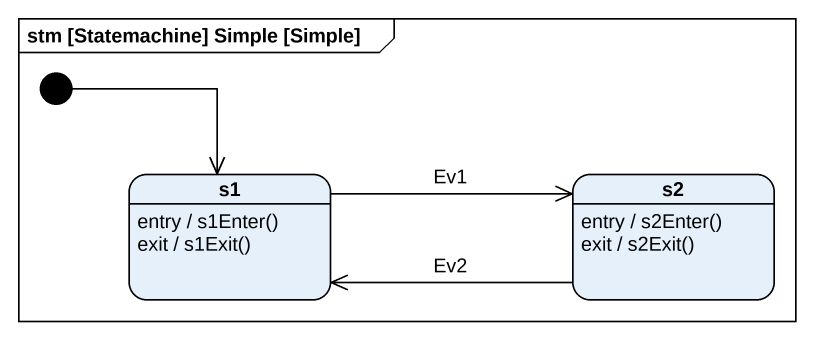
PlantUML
@startuml
mainframe stm [Statemachine] Simple [Simple]
hide empty description
state s1
s1 : entry / s1Enter()
s1 : exit / s1Exit()
state s2
s2 : entry / s2Enter()
s2 : exit / s2Exit()
[*] --> s1
s1 -right-> s2 : Ev1
s2 -left-> s1 : Ev2
@enduml
